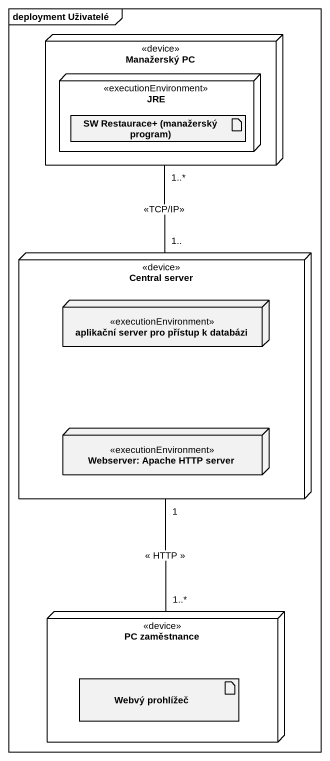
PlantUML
@startuml
mainframe deployment Uživatelé
node "Manažerský PC" as Manažerský_PC <<device>> {
  node JRE <<executionEnvironment>> {
    artifact "SW Restaurace+ (manažerský program)" as SW_Restaurace_manažerský
  }
}
node "Central server" as Central_server <<device>> {
  node "aplikační server pro přístup k databázi" as aplikační_server_pro <<executionEnvironment>>
  node "Webserver: Apache HTTP server" as Webserver_Apache_HTTP_server <<executionEnvironment>>
}
node "PC zaměstnance" as PC_zaměstnance <<device>> {
  artifact "Webvý prohlížeč" as Webvý_prohlížeč
}
Manažerský_PC "1..*" -- "1.." Central_server : <<TCP/IP>>
PC_zaměstnance "1..*" -up- "1" Central_server : << HTTP >>
@enduml
